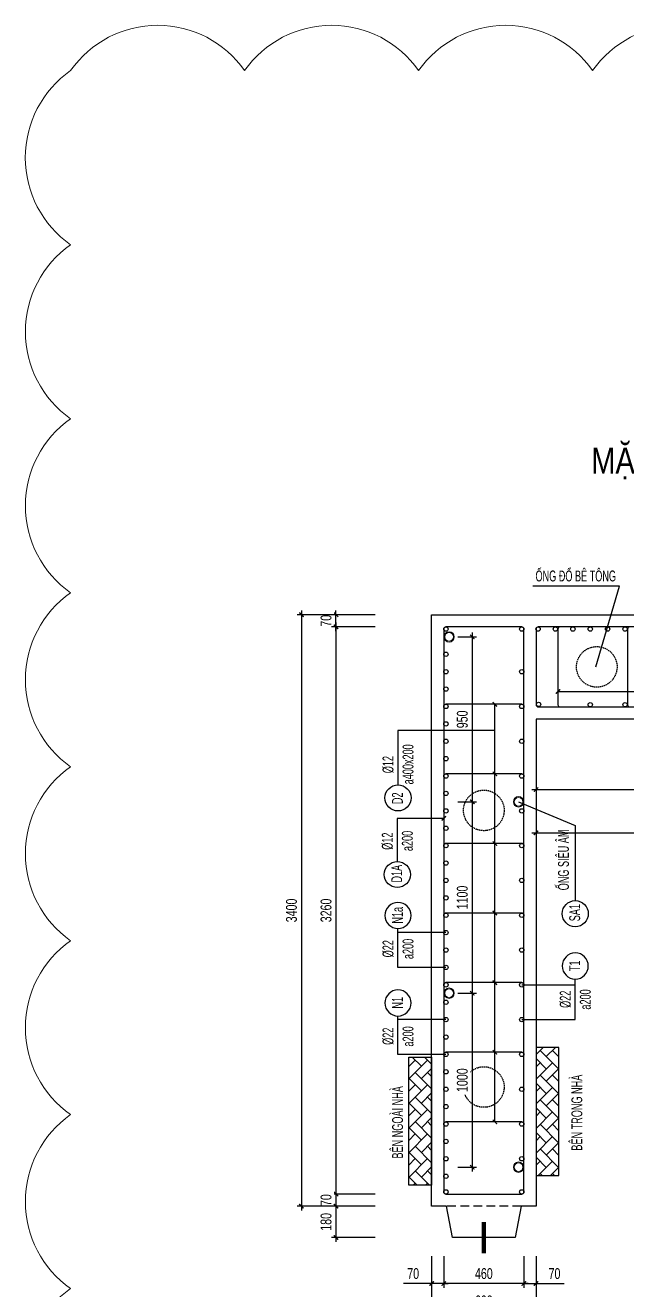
# Model space of a CAD drawing. Header units: millimetres. Extents: x -147841 to 368790, y -162721 to 84261.
# Drawn here: x 318106 to 321568, y -99861 to -92588 of the extents above; entities that cross this region are included whole.
import ezdxf
from ezdxf.enums import TextEntityAlignment as Align

# ---------------------------------------------------------------- set-up
doc = ezdxf.new("R2010")
doc.units = ezdxf.units.MM
doc.header["$LTSCALE"] = 1000
doc.header["$MEASUREMENT"] = 0
doc.header["$PDMODE"] = 1
doc.header["$PDSIZE"] = -10
doc.linetypes.add('DASHED', pattern=[0.75, 0.5, -0.25])
doc.linetypes.add('HIDDEN', pattern=[0.375, 0.25, -0.125])
doc.layers.get('0').update_dxf_attribs({"linetype": 'CONTINUOUS', "lineweight": 18})
doc.layers.get('DEFPOINTS').update_dxf_attribs({"color": 5, "linetype": 'CONTINUOUS', "lineweight": 18})
for name, color, linetype, lineweight in [('0-THAY', 7, 'CONTINUOUS', 18), ('ccu11-Dim', 8, 'CONTINUOUS', 18), ('DIM', 8, 'CONTINUOUS', 18)]:
    doc.layers.add(name, color=color, linetype=linetype, lineweight=lineweight)
for name, color, linetype in [('ccu11-Hatch', 250, 'CONTINUOUS'), ('ccu11-Khuat', 9, 'DASHED'), ('ccu11-Manh', 8, 'CONTINUOUS'), ('ccu11-Thep', 4, 'CONTINUOUS'), ('ccu11-Thepdai', 6, 'CONTINUOUS'), ('KC-Cotthep', 8, 'CONTINUOUS'), ('KC-Dim', 8, 'CONTINUOUS'), ('KC-Text', 31, 'CONTINUOUS'), ('KC-Thay', 7, 'CONTINUOUS')]:
    doc.layers.add(name, color=color, linetype=linetype)
doc.styles.add('ARIAL', font='arial.ttf', dxfattribs={"width": 0.7})
doc.styles.add('ccu11-dim', font='vnsimli.shx', dxfattribs={"width": 0.65, "bigfont": 'bigfont.shx'})
doc.dimstyles.new('2.5-25', dxfattribs={"dimscale": 25, "dimtxt": 2.5, "dimasz": 1, "dimexe": 1, "dimexo": 2, "dimgap": 1, "dimtad": 1, "dimdec": 1, "dimrnd": 5, "dimdsep": 46, "dimtxsty": 'ARIAL', "dimblk": 'ARCHTICK', "dimcen": -1, "dimdle": 1, "dimclrd": 256, "dimclre": 256, "dimclrt": 3, "dimadec": 0, "dimazin": 2, "dimtfac": 0.1, "dimtdec": 1, "dimtmove": 0, "dimatfit": 1, "dimldrblk": 'ARCHTICK', "dimfxl": 1, "dimtvp": 0.833333, "dimtfill": 1, "dimtolj": 1, "dimtzin": 12, "dimarcsym": 0})
doc.dimstyles.new('ccu11-100x4', dxfattribs={"dimscale": 100, "dimtxt": 2.5, "dimasz": 1, "dimexe": 1, "dimexo": 2, "dimgap": 1, "dimtad": 1, "dimdec": 0, "dimlfac": 0.25, "dimdsep": 46, "dimtxsty": 'ccu11-dim', "dimblk": 'ARCHTICK', "dimcen": -1, "dimdle": 1, "dimclrd": 256, "dimclre": 256, "dimclrt": 31, "dimadec": 0, "dimazin": 2, "dimtfac": 0.1, "dimtdec": 0, "dimtmove": 0, "dimatfit": 1, "dimldrblk": 'ARCHTICK', "dimfxl": 1, "dimtvp": 0.833333, "dimtolj": 1, "dimtzin": 12, "dimarcsym": 0})

# ---------------------------------------------------------------- blocks, each defined once
blk = doc.blocks.new('_ARCHTICK')
at = {"color": 0, "linetype": 'ByBlock', "const_width": 0.3}
blk.add_lwpolyline([(-0.5, -0.5), (0.5, 0.5)], dxfattribs=at)
blk = doc.blocks.new('*D647')
at = {"layer": 'DEFPOINTS', "color": 0, "linetype": 'ByBlock', "ltscale": 30, "transparency": 16777216}
for p in [(320167.3, -95975.7), (320167.3, -96045.7)]:
    blk.add_point(p, dxfattribs=at)
at = {"layer": 'KC-Dim', "linetype": 'ByBlock', "lineweight": -2, "ltscale": 30, "transparency": 16777216}
for p, q in [((320117.3, -95975.7), (319866.6, -95975.7)), ((319891.6, -96070.7), (319891.6, -95950.7)), ((320117.3, -96045.7), (319866.6, -96045.7))]:
    blk.add_line(p, q, dxfattribs=at)
at = {"layer": 'KC-Dim', "linetype": 'ByBlock', "lineweight": -2, "ltscale": 30, "transparency": 16777216, "xscale": 25, "yscale": 25, "zscale": 25}
for p, rotation in [((319891.6, -95975.7), 90), ((319891.6, -96045.7), 270)]:
    blk.add_blockref('_ARCHTICK', p, dxfattribs=dict(at, rotation=rotation))
at = {"layer": 'KC-Dim', "color": 3, "linetype": 'ByBlock', "ltscale": 30, "transparency": 16777216, "insert": (319834.7, -96010.7), "char_height": 62.5, "attachment_point": 5, "rotation": 90, "style": 'ARIAL', "bg_fill": 3, "box_fill_scale": 1.25, "bg_fill_color": 256, "bg_fill_true_color": 13158600, "bg_fill_transparency": 0}
blk.add_mtext('\\A1;70', dxfattribs=at)
at = {"layer": 'DEFPOINTS', "color": 0, "linetype": 'ByBlock', "ltscale": 30, "transparency": 16777216}
blk.add_point((319891.6, -95975.7), dxfattribs=at)
blk = doc.blocks.new('*D648')
at = {"layer": 'DEFPOINTS', "color": 0, "linetype": 'ByBlock', "ltscale": 30, "transparency": 16777216}
for p in [(320167.3, -96045.7), (319891.6, -99305.7), (320167.3, -99305.7)]:
    blk.add_point(p, dxfattribs=at)
at = {"layer": 'KC-Dim', "linetype": 'ByBlock', "lineweight": -2, "ltscale": 30, "transparency": 16777216}
for p, q in [((320117.3, -96045.7), (319866.6, -96045.7)), ((319891.6, -96020.7), (319891.6, -99330.7)), ((320117.3, -99305.7), (319866.6, -99305.7))]:
    blk.add_line(p, q, dxfattribs=at)
at = {"layer": 'KC-Dim', "linetype": 'ByBlock', "lineweight": -2, "ltscale": 30, "transparency": 16777216, "xscale": 25, "yscale": 25, "zscale": 25}
for p, rotation in [((319891.6, -96045.7), 90), ((319891.6, -99305.7), 270)]:
    blk.add_blockref('_ARCHTICK', p, dxfattribs=dict(at, rotation=rotation))
at = {"layer": 'KC-Dim', "color": 3, "linetype": 'ByBlock', "ltscale": 30, "transparency": 16777216, "insert": (319834.7, -97675.7), "char_height": 62.5, "attachment_point": 5, "rotation": 90, "style": 'ARIAL', "bg_fill": 3, "box_fill_scale": 1.25, "bg_fill_color": 256, "bg_fill_true_color": 13158600, "bg_fill_transparency": 0}
blk.add_mtext('\\A1;3260', dxfattribs=at)
blk = doc.blocks.new('*D649')
at = {"layer": 'DEFPOINTS', "color": 0, "linetype": 'ByBlock', "ltscale": 30, "transparency": 16777216}
for p in [(320441.4, -99612.2), (321041.4, -99612.2), (321041.4, -99977.2)]:
    blk.add_point(p, dxfattribs=at)
at = {"layer": 'KC-Dim', "linetype": 'ByBlock', "lineweight": -2, "ltscale": 30, "transparency": 16777216}
for p, q in [((320441.4, -99662.2), (320441.4, -100002.2)), ((321041.4, -99662.2), (321041.4, -100002.2)), ((320416.4, -99977.2), (321066.4, -99977.2))]:
    blk.add_line(p, q, dxfattribs=at)
at = {"layer": 'KC-Dim', "linetype": 'ByBlock', "lineweight": -2, "ltscale": 30, "transparency": 16777216, "xscale": 25, "yscale": 25, "zscale": 25, "rotation": 180}
blk.add_blockref('_ARCHTICK', (320441.4, -99977.2), dxfattribs=at)
at = {"layer": 'KC-Dim', "linetype": 'ByBlock', "lineweight": -2, "ltscale": 30, "transparency": 16777216, "xscale": 25, "yscale": 25, "zscale": 25}
blk.add_blockref('_ARCHTICK', (321041.4, -99977.2), dxfattribs=at)
at = {"layer": 'KC-Dim', "color": 3, "linetype": 'ByBlock', "ltscale": 30, "transparency": 16777216, "insert": (320741.4, -99920.3), "char_height": 62.5, "attachment_point": 5, "style": 'ARIAL', "bg_fill": 3, "box_fill_scale": 1.25, "bg_fill_color": 256, "bg_fill_true_color": 13158600, "bg_fill_transparency": 0}
blk.add_mtext('\\A1;600', dxfattribs=at)
blk = doc.blocks.new('*D650')
at = {"layer": 'DEFPOINTS', "color": 0, "linetype": 'ByBlock', "ltscale": 30, "transparency": 16777216}
for p in [(320511.4, -99612.2), (320971.4, -99612.2), (320511.4, -99820.1)]:
    blk.add_point(p, dxfattribs=at)
at = {"layer": 'KC-Dim', "linetype": 'ByBlock', "lineweight": -2, "ltscale": 30, "transparency": 16777216}
for p, q in [((320511.4, -99662.2), (320511.4, -99845.1)), ((320971.4, -99662.2), (320971.4, -99845.1)), ((320996.4, -99820.1), (320486.4, -99820.1))]:
    blk.add_line(p, q, dxfattribs=at)
at = {"layer": 'KC-Dim', "linetype": 'ByBlock', "lineweight": -2, "ltscale": 30, "transparency": 16777216, "xscale": 25, "yscale": 25, "zscale": 25, "rotation": 180}
blk.add_blockref('_ARCHTICK', (320511.4, -99820.1), dxfattribs=at)
at = {"layer": 'KC-Dim', "linetype": 'ByBlock', "lineweight": -2, "ltscale": 30, "transparency": 16777216, "xscale": 25, "yscale": 25, "zscale": 25}
blk.add_blockref('_ARCHTICK', (320971.4, -99820.1), dxfattribs=at)
at = {"layer": 'KC-Dim', "color": 3, "linetype": 'ByBlock', "ltscale": 30, "transparency": 16777216, "insert": (320741.4, -99763.2), "char_height": 62.5, "attachment_point": 5, "style": 'ARIAL', "bg_fill": 3, "box_fill_scale": 1.25, "bg_fill_color": 256, "bg_fill_true_color": 13158600, "bg_fill_transparency": 0}
blk.add_mtext('\\A1;460', dxfattribs=at)
blk = doc.blocks.new('*D651')
at = {"layer": 'DEFPOINTS', "color": 0, "linetype": 'ByBlock', "ltscale": 30, "transparency": 16777216}
for p in [(320971.4, -99612.2), (321041.4, -99612.2), (321041.4, -99820.1)]:
    blk.add_point(p, dxfattribs=at)
at = {"layer": 'KC-Dim', "linetype": 'ByBlock', "lineweight": -2, "ltscale": 30, "transparency": 16777216}
for p, q in [((320971.4, -99662.2), (320971.4, -99845.1)), ((321041.4, -99662.2), (321041.4, -99845.1)), ((320971.4, -99820.1), (320946.4, -99820.1)), ((320971.4, -99820.1), (321041.4, -99820.1)), ((321041.4, -99820.1), (321203.6, -99820.1))]:
    blk.add_line(p, q, dxfattribs=at)
at = {"layer": 'KC-Dim', "linetype": 'ByBlock', "lineweight": -2, "ltscale": 30, "transparency": 16777216, "xscale": 25, "yscale": 25, "zscale": 25}
blk.add_blockref('_ARCHTICK', (320971.4, -99820.1), dxfattribs=at)
at = {"layer": 'KC-Dim', "linetype": 'ByBlock', "lineweight": -2, "ltscale": 30, "transparency": 16777216, "xscale": 25, "yscale": 25, "zscale": 25, "rotation": 180}
blk.add_blockref('_ARCHTICK', (321041.4, -99820.1), dxfattribs=at)
at = {"layer": 'KC-Dim', "color": 3, "linetype": 'ByBlock', "ltscale": 30, "transparency": 16777216, "insert": (321147.5, -99763.2), "char_height": 62.5, "attachment_point": 5, "style": 'ARIAL', "bg_fill": 3, "box_fill_scale": 1.25, "bg_fill_color": 256, "bg_fill_true_color": 13158600, "bg_fill_transparency": 0}
blk.add_mtext('\\A1;70', dxfattribs=at)
blk = doc.blocks.new('*D652')
at = {"layer": 'DEFPOINTS', "color": 0, "linetype": 'ByBlock', "ltscale": 30, "transparency": 16777216}
for p in [(320441.4, -99612.2), (320511.4, -99612.2), (320441.4, -99820.1)]:
    blk.add_point(p, dxfattribs=at)
at = {"layer": 'KC-Dim', "linetype": 'ByBlock', "lineweight": -2, "ltscale": 30, "transparency": 16777216}
for p, q in [((320441.4, -99662.2), (320441.4, -99845.1)), ((320511.4, -99662.2), (320511.4, -99845.1)), ((320441.4, -99820.1), (320279.3, -99820.1)), ((320511.4, -99820.1), (320441.4, -99820.1)), ((320511.4, -99820.1), (320536.4, -99820.1))]:
    blk.add_line(p, q, dxfattribs=at)
at = {"layer": 'KC-Dim', "linetype": 'ByBlock', "lineweight": -2, "ltscale": 30, "transparency": 16777216, "xscale": 25, "yscale": 25, "zscale": 25}
blk.add_blockref('_ARCHTICK', (320441.4, -99820.1), dxfattribs=at)
at = {"layer": 'KC-Dim', "linetype": 'ByBlock', "lineweight": -2, "ltscale": 30, "transparency": 16777216, "xscale": 25, "yscale": 25, "zscale": 25, "rotation": 180}
blk.add_blockref('_ARCHTICK', (320511.4, -99820.1), dxfattribs=at)
at = {"layer": 'KC-Dim', "color": 3, "linetype": 'ByBlock', "ltscale": 30, "transparency": 16777216, "insert": (320335.3, -99763.2), "char_height": 62.5, "attachment_point": 5, "style": 'ARIAL', "bg_fill": 3, "box_fill_scale": 1.25, "bg_fill_color": 256, "bg_fill_true_color": 13158600, "bg_fill_transparency": 0}
blk.add_mtext('\\A1;70', dxfattribs=at)
blk = doc.blocks.new('*D653')
at = {"layer": 'DEFPOINTS', "color": 0, "ltscale": 3000, "transparency": 16777216}
for p in [(320167.3, -99305.7), (320167.3, -99375.7)]:
    blk.add_point(p, dxfattribs=at)
at = {"layer": 'KC-Dim', "lineweight": -2, "ltscale": 3000, "transparency": 16777216}
for p, q in [((319891.6, -99280.7), (319891.6, -99400.7)), ((320117.3, -99305.7), (319866.6, -99305.7)), ((320117.3, -99375.7), (319866.6, -99375.7))]:
    blk.add_line(p, q, dxfattribs=at)
at = {"layer": 'KC-Dim', "lineweight": -2, "ltscale": 3000, "transparency": 16777216, "xscale": 25, "yscale": 25, "zscale": 25}
for p, rotation in [((319891.6, -99305.7), 90), ((319891.6, -99375.7), 270)]:
    blk.add_blockref('_ARCHTICK', p, dxfattribs=dict(at, rotation=rotation))
at = {"layer": 'KC-Dim', "color": 3, "ltscale": 3000, "transparency": 16777216, "insert": (319834.7, -99340.7), "char_height": 62.5, "attachment_point": 5, "rotation": 90, "style": 'ARIAL', "bg_fill": 3, "box_fill_scale": 1.25, "bg_fill_color": 256, "bg_fill_true_color": 13158600, "bg_fill_transparency": 0}
blk.add_mtext('\\A1;70', dxfattribs=at)
at = {"layer": 'DEFPOINTS', "color": 0, "ltscale": 3000, "transparency": 16777216}
blk.add_point((319891.6, -99375.7), dxfattribs=at)
blk = doc.blocks.new('*D654')
at = {"layer": 'DEFPOINTS', "color": 0, "ltscale": 3000, "transparency": 16777216}
for p in [(320167.3, -99375.7), (320167.3, -99555.7)]:
    blk.add_point(p, dxfattribs=at)
at = {"layer": 'KC-Dim', "lineweight": -2, "ltscale": 3000, "transparency": 16777216}
for p, q in [((319891.6, -99350.7), (319891.6, -99580.7)), ((320117.3, -99375.7), (319866.6, -99375.7)), ((320117.3, -99555.7), (319866.6, -99555.7))]:
    blk.add_line(p, q, dxfattribs=at)
at = {"layer": 'KC-Dim', "color": 3, "ltscale": 3000, "transparency": 16777216, "insert": (319834.7, -99465.7), "char_height": 62.5, "attachment_point": 5, "rotation": 90, "style": 'ARIAL', "bg_fill": 3, "box_fill_scale": 1.25, "bg_fill_color": 256, "bg_fill_true_color": 13158600, "bg_fill_transparency": 0}
blk.add_mtext('\\A1;180', dxfattribs=at)
at = {"layer": 'DEFPOINTS', "color": 0, "ltscale": 3000, "transparency": 16777216}
blk.add_point((319891.6, -99555.7), dxfattribs=at)
at = {"layer": 'KC-Dim', "lineweight": -2, "ltscale": 3000, "transparency": 16777216, "xscale": 25, "yscale": 25, "zscale": 25}
for p, rotation in [((319891.6, -99375.7), 90), ((319891.6, -99555.7), 270)]:
    blk.add_blockref('_ARCHTICK', p, dxfattribs=dict(at, rotation=rotation))
blk = doc.blocks.new('*D655')
at = {"layer": 'DEFPOINTS', "color": 0, "ltscale": 3000, "transparency": 16777216}
for p in [(320167.3, -95975.7), (319693.1, -99375.7), (320167.3, -99375.7)]:
    blk.add_point(p, dxfattribs=at)
at = {"layer": 'DIM', "lineweight": -2, "ltscale": 3000, "transparency": 16777216}
for p, q in [((320117.3, -95975.7), (319668.1, -95975.7)), ((319693.1, -95950.7), (319693.1, -99400.7)), ((320117.3, -99375.7), (319668.1, -99375.7))]:
    blk.add_line(p, q, dxfattribs=at)
at = {"layer": 'DIM', "lineweight": -2, "ltscale": 3000, "transparency": 16777216, "xscale": 25, "yscale": 25, "zscale": 25}
for p, rotation in [((319693.1, -95975.7), 90), ((319693.1, -99375.7), 270)]:
    blk.add_blockref('_ARCHTICK', p, dxfattribs=dict(at, rotation=rotation))
at = {"layer": 'DIM', "color": 3, "ltscale": 3000, "transparency": 16777216, "insert": (319636.1, -97675.7), "char_height": 62.5, "attachment_point": 5, "rotation": 90, "style": 'ARIAL', "bg_fill": 3, "box_fill_scale": 1.25, "bg_fill_color": 256, "bg_fill_true_color": 13158600, "bg_fill_transparency": 0}
blk.add_mtext('\\A1;3400', dxfattribs=at)
blk = doc.blocks.new('A$C260038B3')
at = {"layer": '0-THAY', "linetype": 'Continuous'}
for radius in [120, 100]:
    blk.add_circle((0, 0), radius, dxfattribs=at)
blk = doc.blocks.new('*D656')
at = {"layer": 'DEFPOINTS', "color": 0, "linetype": 'ByBlock', "ltscale": 30, "transparency": 16777216}
for p in [(320541.4, -96103.4), (320541.4, -97051.2), (320674.7, -97051.2)]:
    blk.add_point(p, dxfattribs=at)
at = {"layer": 'KC-Dim', "linetype": 'ByBlock', "lineweight": -2, "ltscale": 30, "transparency": 16777216}
for p, q in [((320674.7, -96078.4), (320674.7, -97076.2)), ((320591.4, -96103.4), (320699.7, -96103.4)), ((320591.4, -97051.2), (320699.7, -97051.2))]:
    blk.add_line(p, q, dxfattribs=at)
at = {"layer": 'KC-Dim', "linetype": 'ByBlock', "lineweight": -2, "ltscale": 30, "transparency": 16777216, "xscale": 25, "yscale": 25, "zscale": 25}
for p, rotation in [((320674.7, -96103.4), 90), ((320674.7, -97051.2), 270)]:
    blk.add_blockref('_ARCHTICK', p, dxfattribs=dict(at, rotation=rotation))
at = {"layer": 'KC-Dim', "color": 3, "linetype": 'ByBlock', "ltscale": 30, "transparency": 16777216, "insert": (320617.8, -96577.3), "char_height": 62.5, "attachment_point": 5, "rotation": 90, "style": 'ARIAL', "bg_fill": 3, "box_fill_scale": 1.25, "bg_fill_color": 256, "bg_fill_true_color": 13158600, "bg_fill_transparency": 0}
blk.add_mtext('\\A1;950', dxfattribs=at)
blk = doc.blocks.new('*D657')
at = {"layer": 'DEFPOINTS', "color": 0, "linetype": 'ByBlock', "ltscale": 30, "transparency": 16777216}
for p in [(320541.4, -97051.2), (320541.4, -98151.2), (320674.7, -98151.2)]:
    blk.add_point(p, dxfattribs=at)
at = {"layer": 'KC-Dim', "linetype": 'ByBlock', "lineweight": -2, "ltscale": 30, "transparency": 16777216}
for p, q in [((320674.7, -97026.2), (320674.7, -98176.2)), ((320591.4, -97051.2), (320699.7, -97051.2)), ((320591.4, -98151.2), (320699.7, -98151.2))]:
    blk.add_line(p, q, dxfattribs=at)
at = {"layer": 'KC-Dim', "linetype": 'ByBlock', "lineweight": -2, "ltscale": 30, "transparency": 16777216, "xscale": 25, "yscale": 25, "zscale": 25}
for p, rotation in [((320674.7, -97051.2), 90), ((320674.7, -98151.2), 270)]:
    blk.add_blockref('_ARCHTICK', p, dxfattribs=dict(at, rotation=rotation))
at = {"layer": 'KC-Dim', "color": 3, "linetype": 'ByBlock', "ltscale": 30, "transparency": 16777216, "insert": (320617.8, -97601.2), "char_height": 62.5, "attachment_point": 5, "rotation": 90, "style": 'ARIAL', "bg_fill": 3, "box_fill_scale": 1.25, "bg_fill_color": 256, "bg_fill_true_color": 13158600, "bg_fill_transparency": 0}
blk.add_mtext('\\A1;1100', dxfattribs=at)
blk = doc.blocks.new('*D658')
at = {"layer": 'DEFPOINTS', "color": 0, "linetype": 'ByBlock', "ltscale": 30, "transparency": 16777216}
for p in [(320541.4, -98151.2), (320541.4, -99151.2), (320674.7, -99151.2)]:
    blk.add_point(p, dxfattribs=at)
at = {"layer": 'KC-Dim', "linetype": 'ByBlock', "lineweight": -2, "ltscale": 30, "transparency": 16777216}
for p, q in [((320591.4, -98151.2), (320699.7, -98151.2)), ((320674.7, -98126.2), (320674.7, -99176.2)), ((320591.4, -99151.2), (320699.7, -99151.2))]:
    blk.add_line(p, q, dxfattribs=at)
at = {"layer": 'KC-Dim', "linetype": 'ByBlock', "lineweight": -2, "ltscale": 30, "transparency": 16777216, "xscale": 25, "yscale": 25, "zscale": 25}
for p, rotation in [((320674.7, -98151.2), 90), ((320674.7, -99151.2), 270)]:
    blk.add_blockref('_ARCHTICK', p, dxfattribs=dict(at, rotation=rotation))
at = {"layer": 'KC-Dim', "color": 3, "linetype": 'ByBlock', "ltscale": 30, "transparency": 16777216, "insert": (320617.8, -98651.2), "char_height": 62.5, "attachment_point": 5, "rotation": 90, "style": 'ARIAL', "bg_fill": 3, "box_fill_scale": 1.25, "bg_fill_color": 256, "bg_fill_true_color": 13158600, "bg_fill_transparency": 0}
blk.add_mtext('\\A1;1000', dxfattribs=at)
blk = doc.blocks.new('*D665')
at = {"layer": 'DEFPOINTS', "color": 0, "linetype": 'ByBlock', "ltscale": 30, "transparency": 16777216}
for p in [(321041.4, -96575.7), (325565.5, -96732.7), (325565.5, -96981.4)]:
    blk.add_point(p, dxfattribs=at)
at = {"layer": 'KC-Dim', "linetype": 'ByBlock', "lineweight": -2, "ltscale": 30, "transparency": 16777216}
for p, q in [((321041.4, -96625.7), (321041.4, -97006.4)), ((325565.5, -96782.7), (325565.5, -97006.4)), ((321016.4, -96981.4), (325590.5, -96981.4))]:
    blk.add_line(p, q, dxfattribs=at)
at = {"layer": 'KC-Dim', "linetype": 'ByBlock', "lineweight": -2, "ltscale": 30, "transparency": 16777216, "xscale": 25, "yscale": 25, "zscale": 25, "rotation": 180}
blk.add_blockref('_ARCHTICK', (321041.4, -96981.4), dxfattribs=at)
at = {"layer": 'KC-Dim', "linetype": 'ByBlock', "lineweight": -2, "ltscale": 30, "transparency": 16777216, "xscale": 25, "yscale": 25, "zscale": 25}
blk.add_blockref('_ARCHTICK', (325565.5, -96981.4), dxfattribs=at)
at = {"layer": 'KC-Dim', "color": 3, "linetype": 'ByBlock', "ltscale": 30, "transparency": 16777216, "insert": (323303.5, -96924.5), "char_height": 62.5, "attachment_point": 5, "style": 'ARIAL', "bg_fill": 3, "box_fill_scale": 1.25, "bg_fill_color": 256, "bg_fill_true_color": 13158600, "bg_fill_transparency": 0}
blk.add_mtext('\\A1;4525', dxfattribs=at)
blk = doc.blocks.new('*D666')
at = {"layer": 'DEFPOINTS', "color": 0, "linetype": 'ByBlock', "ltscale": 30, "transparency": 16777216}
for p in [(321041.4, -96732.7), (325635.5, -96732.7), (325635.5, -97229.9)]:
    blk.add_point(p, dxfattribs=at)
at = {"layer": 'KC-Dim', "linetype": 'ByBlock', "lineweight": -2, "ltscale": 30, "transparency": 16777216}
for p, q in [((321041.4, -96782.7), (321041.4, -97254.9)), ((325635.5, -96782.7), (325635.5, -97254.9)), ((321016.4, -97229.9), (325660.5, -97229.9))]:
    blk.add_line(p, q, dxfattribs=at)
at = {"layer": 'KC-Dim', "linetype": 'ByBlock', "lineweight": -2, "ltscale": 30, "transparency": 16777216, "xscale": 25, "yscale": 25, "zscale": 25, "rotation": 180}
blk.add_blockref('_ARCHTICK', (321041.4, -97229.9), dxfattribs=at)
at = {"layer": 'KC-Dim', "linetype": 'ByBlock', "lineweight": -2, "ltscale": 30, "transparency": 16777216, "xscale": 25, "yscale": 25, "zscale": 25}
blk.add_blockref('_ARCHTICK', (325635.5, -97229.9), dxfattribs=at)
at = {"layer": 'KC-Dim', "color": 3, "linetype": 'ByBlock', "ltscale": 30, "transparency": 16777216, "insert": (323338.5, -97173), "char_height": 62.5, "attachment_point": 5, "style": 'ARIAL', "bg_fill": 3, "box_fill_scale": 1.25, "bg_fill_color": 256, "bg_fill_true_color": 13158600, "bg_fill_transparency": 0}
blk.add_mtext('\\A1;4595', dxfattribs=at)
blk = doc.blocks.new('*U661')
at = {"layer": 'ccu11-Thepdai', "flags": 128}
blk.add_lwpolyline([(50, 230), (-37.5, 230, 0.414214), (-50, 217.5), (-50, -114.4), (-50, -217.5, 0.414214), (-37.5, -230), (50, -230)], format="xyb", dxfattribs=at)
blk = doc.blocks.new('*U662')
at = {"layer": 'DIM', "color": 0, "linetype": 'ByBlock', "lineweight": -2, "transparency": 16777216}
for p in [(0, 0), (400, 0), (800, 0), (1200, 0), (1600, 0), (2000, 0)]:
    blk.add_blockref('*U661', p, dxfattribs=at)
blk = doc.blocks.new('att_thep_2')
blk.add_circle((-300, 0), 300)
at = {"color": 3, "style": 'ARIAL', "width": 0.6}
blk.add_attdef('DK', text='', height=250, dxfattribs=at).set_placement((467, 105), align=Align.CENTER)
at = {"color": 31, "style": 'ARIAL', "width": 0.6}
blk.add_attdef('SH', text='', height=250, dxfattribs=at).set_placement((-281, -111), align=Align.CENTER)
at = {"color": 2, "style": 'ARIAL', "width": 0.6}
blk.add_attdef('KC', text='', height=250, dxfattribs=at).set_placement((472, -355), align=Align.CENTER)

msp = doc.modelspace()

# ---------------------------------------------------------------- hatches: boundary and pattern name
at = {"layer": 'ccu11-Hatch', "ltscale": 3000}
h = msp.add_hatch(dxfattribs=at)
h.set_pattern_fill('AR-HBONE', color=256, scale=12.5, angle=90, style=0)
h.set_pattern_definition([(45, (308938.27, -166256.796), (70.710678, 1e-15), [150, -50]), (315, (308973.627, -166221.44), (70.710678, 1e-15), [150, -50])])
h.paths.add_polyline_path([(321173.02, -98462.8), (321173.02, -99199.55), (321041.42, -99199.55), (321041.42, -98462.8)])
h = msp.add_hatch(dxfattribs=at)
h.set_pattern_fill('AR-HBONE', color=256, scale=12.5, angle=90, style=0)
h.set_pattern_definition([(135, (332544.576, -166312.426), (-70.710678, 1e-14), [150, -50]), (225, (332509.22, -166277.07), (-70.710678, 1e-14), [150, -50])])
h.paths.add_polyline_path([(320309.83, -98518.43), (320309.83, -99255.18), (320441.42, -99255.18), (320441.42, -98518.43)])

# ---------------------------------------------------------------- linework, layer by layer
for points in [[(321173.02, -99199.55), (321173.02, -98462.8), (321041.42, -98462.8), (321041.42, -99199.55)], [(320309.83, -99255.18), (320309.83, -98518.43), (320441.42, -98518.43), (320441.42, -99255.18)]]:
    msp.add_lwpolyline(points, close=True, dxfattribs=at)
at = {"layer": 'ccu11-Khuat', "ltscale": 0.1}
msp.add_line((320956.42, -99375.75), (320526.42, -99375.75), dxfattribs=at)
at = {"layer": 'ccu11-Manh', "ltscale": 10}
msp.add_line((321167.48, -96417.45), (325167.48, -96417.45), dxfattribs=at)
at = {"layer": 'ccu11-Manh'}
msp.add_lwpolyline([(321384.95, -96275.75), (321520.42, -95811.41), (321023.88, -95811.41)], dxfattribs=at)
at = {"layer": 'ccu11-Thep', "const_width": 25}
msp.add_lwpolyline([(320741.42, -99465.75), (320741.42, -99645.75)], dxfattribs=at)
at = {"layer": 'ccu11-Thep'}
for centre in [(320523.92, -96058.25), (320958.92, -96058.25), (321052.98, -96058.25), (321152.98, -96058.25), (321252.98, -96058.25), (321352.98, -96058.25), (321452.98, -96058.25), (321552.98, -96058.25), (320523.92, -96203.25), (320523.92, -96303.25), (320958.92, -96303.25), (320523.92, -96403.25), (320523.92, -96503.25), (320958.92, -96503.25), (321056.11, -96490.98), (321352.98, -96493.25), (321552.98, -96493.25), (320523.92, -96603.25), (320523.92, -96703.25), (320958.92, -96703.25), (320523.92, -96803.25), (320523.92, -96903.25), (320958.92, -96903.25), (320523.92, -97003.25), (320523.92, -97103.25), (320958.92, -97103.25), (320523.92, -97203.25), (320523.92, -97303.25), (320958.92, -97303.25), (320523.92, -97403.25), (320523.92, -97503.25), (320958.92, -97503.25), (320523.92, -97603.25), (320523.92, -97703.25), (320958.92, -97703.25), (320523.92, -97803.25), (320523.92, -97903.25), (320958.92, -97903.25), (320523.92, -98003.25), (320523.92, -98103.25), (320958.92, -98103.25), (320523.92, -98203.25), (320523.92, -98303.25), (320958.92, -98303.25), (320523.92, -98403.25), (320523.92, -98503.25), (320958.92, -98503.25), (320523.92, -98603.25), (320523.92, -98703.25), (320958.92, -98703.25), (320523.92, -98803.25), (320523.92, -98903.25), (320958.92, -98903.25), (320523.92, -99003.25), (320523.92, -99103.25), (320958.92, -99103.25), (320523.92, -99203.25), (320523.92, -99293.25), (320958.92, -99293.25)]:
    msp.add_circle(centre, 12.5, dxfattribs=at)
at = {"layer": 'ccu11-Thep', "linetype": 'HIDDEN', "ltscale": 0.03}
for centre in [(321390.53, -96275.75, 242.3), (320741.42, -97100.79, 242.3), (320741.42, -98690.75)]:
    msp.add_circle(centre, 116.6, dxfattribs=at)
at = {"layer": 'ccu11-Thepdai'}
for points in [[(320511.42, -96058.25), (320511.42, -99293.25, 0.4142136), (320523.92, -99305.75), (320958.92, -99305.75, 0.4142136), (320971.42, -99293.25), (320971.42, -96058.25, 0.4142136), (320958.92, -96045.75), (320523.92, -96045.75, 0.4142136)], [(321053.92, -96505.75), (323554.98, -96505.75, 0.4142136), (323567.48, -96493.25), (323567.48, -96058.25, 0.4142136), (323554.98, -96045.75), (321053.92, -96045.75, 0.4142136), (321041.42, -96058.25), (321041.42, -96493.25, 0.4142136)]]:
    msp.add_lwpolyline(points, format="xyb", close=True, dxfattribs=at)
at = {"layer": 'ccu11-Thepdai', "flags": 128}
for points in [[(320971.42, -96590.75), (320971.42, -96503.25, 0.4142136), (320958.92, -96490.75), (320627, -96490.75), (320523.92, -96490.75, 0.4142136), (320511.42, -96503.25), (320511.42, -96590.75)], [(320971.42, -96990.75), (320971.42, -96903.25, 0.4142136), (320958.92, -96890.75), (320627, -96890.75), (320523.92, -96890.75, 0.4142136), (320511.42, -96903.25), (320511.42, -96990.75)], [(320971.42, -97390.75), (320971.42, -97303.25, 0.4142136), (320958.92, -97290.75), (320627, -97290.75), (320523.92, -97290.75, 0.4142136), (320511.42, -97303.25), (320511.42, -97390.75)], [(320971.42, -97790.75), (320971.42, -97703.25, 0.4142136), (320958.92, -97690.75), (320627, -97690.75), (320523.92, -97690.75, 0.4142136), (320511.42, -97703.25), (320511.42, -97790.75)], [(320971.42, -98190.75), (320971.42, -98103.25, 0.4142136), (320958.92, -98090.75), (320627, -98090.75), (320523.92, -98090.75, 0.4142136), (320511.42, -98103.25), (320511.42, -98190.75)], [(320971.42, -98590.75), (320971.42, -98503.25, 0.4142136), (320958.92, -98490.75), (320627, -98490.75), (320523.92, -98490.75, 0.4142136), (320511.42, -98503.25), (320511.42, -98590.75)], [(320971.42, -98990.75), (320971.42, -98903.25, 0.4142136), (320958.92, -98890.75), (320627, -98890.75), (320523.92, -98890.75, 0.4142136), (320511.42, -98903.25), (320511.42, -98990.75)]]:
    msp.add_lwpolyline(points, format="xyb", dxfattribs=at)
at = {"layer": 'KC-Dim', "linetype": 'ByBlock', "ltscale": 30}
msp.add_lwpolyline([(320804.85, -98890.75), (320804.85, -96490.75)], dxfattribs=at)
at = {"layer": 'KC-Thay', "flags": 128}
msp.add_lwpolyline([(320441.42, -99375.75), (320441.42, -95975.75), (325635.48, -95975.75), (325635.48, -96060.75), (325815.48, -96095.75), (325815.48, -96455.75), (325635.48, -96490.75), (325635.48, -96575.75), (321041.42, -96575.75), (321041.42, -99375.75), (320956.42, -99375.75), (320921.42, -99555.75), (320561.42, -99555.75), (320526.42, -99375.75), (320441.42, -99375.75)], dxfattribs=at)

# ---------------------------------------------------------------- block references
at = {"layer": 'ccu11-Dim', "ltscale": 3000, "xscale": 0.25, "yscale": 0.25, "zscale": 0.25, "rotation": 270}
for p in [(320541.42, -96103.4), (320941.42, -97051.22), (320541.42, -98151.22), (320941.42, -99151.22)]:
    msp.add_blockref('A$C260038B3', p, dxfattribs=at)
at = {"layer": 'ccu11-Manh', "ltscale": 3000, "xscale": 25, "yscale": 25, "zscale": 25}
msp.add_blockref('_ARCHTICK', (321167.48, -96417.45), dxfattribs=at)
at = {"layer": 'DIM'}
msp.add_blockref('*U662', (321217.48, -96275.75), dxfattribs=at)
at = {"layer": 'KC-Cotthep'}
ref = msp.add_blockref('att_thep_2', (321267.01, -97619.36), dxfattribs=dict(at, xscale=0.25, yscale=0.25, zscale=0.25, rotation=90))
ref.add_attrib('SH', 'SA1', dxfattribs={"layer": '0', "color": 31, "height": 62.5, "rotation": 90, "style": 'ARIAL', "width": 0.6}).set_placement((321294.87, -97688.38), align=Align.CENTER)
ref = msp.add_blockref('att_thep_2', (321267.01, -98069.98), dxfattribs=dict(at, xscale=-0.25, yscale=0.25, zscale=0.25, rotation=90))
ref.add_attrib('KC', 'a200', dxfattribs={"layer": '0', "color": 2, "height": 62.5, "rotation": 90, "style": 'ARIAL', "width": 0.6}).set_placement((321355.83, -98187.33), align=Align.CENTER)
ref.add_attrib('DK', '%%C22', dxfattribs={"layer": '0', "color": 2, "height": 62.5, "rotation": 90, "style": 'ARIAL', "width": 0.6}).set_placement((321240.65, -98186.24), align=Align.CENTER)
ref.add_attrib('SH', 'T1', dxfattribs={"layer": '0', "color": 31, "height": 62.5, "rotation": 90, "style": 'ARIAL', "width": 0.6}).set_placement((321294.87, -97993.95), align=Align.CENTER)
at = {"layer": 'KC-Dim', "linetype": 'ByBlock', "ltscale": 30, "xscale": 25, "yscale": 25, "zscale": 25, "rotation": 270}
for p in [(320804.85, -96490.75), (320804.85, -96890.75), (320804.85, -97290.75), (320804.85, -97690.75), (320804.85, -98090.75), (320804.85, -98490.75), (320804.85, -98890.75)]:
    msp.add_blockref('_ARCHTICK', p, dxfattribs=at)

# ---------------------------------------------------------------- texts
at = {"layer": 'KC-Text', "color": 2, "style": 'ARIAL', "width": 0.8}
msp.add_text('MẶT CẮT NGANG TẤM WA-2 (SL:01)', height=150, dxfattribs=at).set_placement((322787.57, -95164.98), align=Align.CENTER)
at = {"layer": 'KC-Text', "color": 1, "style": 'ARIAL', "width": 0.6}
msp.add_text('ỐNG ĐỔ BÊ TÔNG', height=62.5, dxfattribs=at).set_placement((321038.33, -95784.39))
msp.add_text('BÊN TRONG NHÀ', height=62.5, rotation=90, dxfattribs=at).set_placement((321307.17, -98838.03), align=Align.CENTER)

# ---------------------------------------------------------------- dimensions: what is measured, and where the dimension line sits
at = {"layer": 'KC-Dim', "linetype": 'ByBlock', "ltscale": 30}
dim = msp.add_linear_dim(base=(319891.63, -95975.75), p1=(320167.26, -96045.75), p2=(320167.26, -95975.75), angle=90, dimstyle='2.5-25', dxfattribs=at)
dim.commit()
dim.dimension.update_dxf_attribs({"geometry": '*D647', "text_midpoint": (319891.63, -96010.75), "dimtype": 160})

# ---------------------------------------------------------------- leaders
at = {"layer": 'ccu11-Manh', "ltscale": 10}
for points in [[(320958.92, -98103.25), (321267.01, -98103.25), (321267.01, -98069.98)], [(320958.92, -98303.25), (321267.01, -98303.25), (321267.01, -98070.01)]]:
    msp.add_leader(points, dimstyle='ccu11-100x4', override={"dimgap": 1, "dimtad": 0, "dimldrblk": 'None'}, dxfattribs=at)

# ---------------------------------------------------------------- next in the draw order: dimensions: what is measured, and where the dimension line sits
at = {"layer": 'KC-Dim', "linetype": 'ByBlock', "ltscale": 30}
for base, p1, p2, angle, picture, middle in [((319891.63, -99305.75), (320167.26, -96045.75), (320167.26, -99305.75), 270, '*D648', (319834.69, -97675.75)), ((320674.66, -97051.22), (320541.42, -96103.4), (320541.42, -97051.22), 90, '*D656', (320617.75, -96577.31))]:
    dim = msp.add_linear_dim(base=base, p1=p1, p2=p2, angle=angle, dimstyle='2.5-25', dxfattribs=at)
    dim.commit()
    dim.dimension.update_dxf_attribs({"geometry": picture, "text_midpoint": middle})
for base, p1, p2, picture, middle in [((325565.48, -96981.37), (321041.42, -96575.75), (325565.48, -96732.65), '*D665', (323303.45, -96924.46)), ((321041.42, -99977.24), (320441.42, -99612.24), (321041.42, -99612.24), '*D649', (320741.42, -99920.33))]:
    dim = msp.add_linear_dim(base=base, p1=p1, p2=p2, dimstyle='2.5-25', dxfattribs=at)
    dim.commit()
    dim.dimension.update_dxf_attribs({"geometry": picture, "text_midpoint": middle})

# ---------------------------------------------------------------- next in the draw order: dimensions: what is measured, and where the dimension line sits
for base, p1, p2, picture, middle in [((325635.48, -97229.92), (321041.42, -96732.65), (325635.48, -96732.65), '*D666', (323338.45, -97173.01)), ((320511.42, -99820.09), (320971.42, -99612.24), (320511.42, -99612.24), '*D650', (320741.42, -99763.18))]:
    dim = msp.add_linear_dim(base=base, p1=p1, p2=p2, dimstyle='2.5-25', dxfattribs=at)
    dim.commit()
    dim.dimension.update_dxf_attribs({"geometry": picture, "text_midpoint": middle})
dim = msp.add_linear_dim(base=(320674.66, -98151.22), p1=(320541.42, -97051.22), p2=(320541.42, -98151.22), angle=90, dimstyle='2.5-25', dxfattribs=at)
dim.commit()
dim.dimension.update_dxf_attribs({"geometry": '*D657', "text_midpoint": (320617.75, -97601.22)})
at = {"layer": 'KC-Dim', "ltscale": 3000}
dim = msp.add_linear_dim(base=(319891.63, -99375.75), p1=(320167.26, -99305.75), p2=(320167.26, -99375.75), angle=270, dimstyle='2.5-25', dxfattribs=at)
dim.commit()
dim.dimension.update_dxf_attribs({"geometry": '*D653', "text_midpoint": (319891.63, -99340.75), "dimtype": 160})

# ---------------------------------------------------------------- next in the draw order: leaders
at = {"layer": 'ccu11-Manh', "ltscale": 10}
msp.add_leader([(320804.85, -96642.18), (320248.05, -96642.18), (320248.05, -96953.84)], dimstyle='ccu11-100x4', override={"dimgap": 1, "dimtad": 0, "dimldrblk": 'None'}, dxfattribs=at)

# ---------------------------------------------------------------- next in the draw order: linework, layer by layer
at = {"layer": 'ccu11-Manh', "ltscale": 10, "flags": 128}
msp.add_lwpolyline([(320941.42, -97051.22), (321267.01, -97187.52), (321267.01, -97619.36)], dxfattribs=at)

# ---------------------------------------------------------------- next in the draw order: texts
at = {"layer": 'KC-Cotthep', "style": 'ARIAL', "width": 0.6}
msp.add_text('ỐNG SIÊU ÂM', height=62.5, rotation=90, dxfattribs=at).set_placement((321230.36, -97385.4), align=Align.CENTER)

# ---------------------------------------------------------------- next in the draw order: dimensions: what is measured, and where the dimension line sits
at = {"layer": 'KC-Dim', "linetype": 'ByBlock', "ltscale": 30}
dim = msp.add_linear_dim(base=(320674.66, -99151.22), p1=(320541.42, -98151.22), p2=(320541.42, -99151.22), angle=90, dimstyle='2.5-25', dxfattribs=at)
dim.commit()
dim.dimension.update_dxf_attribs({"geometry": '*D658', "text_midpoint": (320617.75, -98651.22)})
at = {"layer": 'KC-Dim', "ltscale": 3000}
dim = msp.add_linear_dim(base=(319891.63, -99555.75), p1=(320167.26, -99375.75), p2=(320167.26, -99555.75), angle=270, dimstyle='2.5-25', override={"dimtmove": 1}, dxfattribs=at)
dim.commit()
dim.dimension.update_dxf_attribs({"geometry": '*D654', "text_midpoint": (319891.63, -99465.75), "dimtype": 160})
at = {"layer": 'KC-Dim', "linetype": 'ByBlock', "ltscale": 30}
for base, p1, p2, picture, middle in [((320441.42, -99820.09), (320511.42, -99612.24), (320441.42, -99612.24), '*D652', (320335.34, -99763.18)), ((321041.42, -99820.09), (320971.42, -99612.24), (321041.42, -99612.24), '*D651', (321147.51, -99763.18))]:
    dim = msp.add_linear_dim(base=base, p1=p1, p2=p2, dimstyle='2.5-25', dxfattribs=at)
    dim.commit()
    dim.dimension.update_dxf_attribs({"geometry": picture, "text_midpoint": middle})

# ---------------------------------------------------------------- next in the draw order: leaders
at = {"layer": 'ccu11-Manh', "ltscale": 10}
for points in [[(320523.92, -97803.25), (320248.05, -97803.25), (320248.05, -97779.46)], [(320523.92, -98003.25), (320248.05, -98003.25), (320248.05, -97779.5)]]:
    msp.add_leader(points, dimstyle='ccu11-100x4', override={"dimgap": 1, "dimtad": 0, "dimldrblk": 'None'}, dxfattribs=at)
at = {"layer": 'KC-Dim', "linetype": 'ByBlock', "ltscale": 30}
msp.add_leader([(320511.42, -97146.22), (320244.14, -97146.22), (320244.14, -97394.12)], dimstyle='2.5-25', dxfattribs=at)

# ---------------------------------------------------------------- next in the draw order: dimensions: what is measured, and where the dimension line sits
at = {"layer": 'DIM', "ltscale": 3000}
dim = msp.add_linear_dim(base=(319693.08, -99375.75), p1=(320167.26, -95975.75), p2=(320167.26, -99375.75), angle=270, dimstyle='2.5-25', dxfattribs=at)
dim.commit()
dim.dimension.update_dxf_attribs({"geometry": '*D655', "text_midpoint": (319636.14, -97675.75)})

# ---------------------------------------------------------------- next in the draw order: leaders
at = {"layer": 'ccu11-Manh', "ltscale": 10}
for points in [[(320523.92, -98303.25), (320248.05, -98303.25), (320248.05, -98282.44)], [(320523.92, -98503.25), (320248.05, -98503.25), (320248.05, -98282.48)]]:
    msp.add_leader(points, dimstyle='ccu11-100x4', override={"dimgap": 1, "dimtad": 0, "dimldrblk": 'None'}, dxfattribs=at)

# ---------------------------------------------------------------- next in the draw order: linework, layer by layer
at = {"layer": 'DEFPOINTS', "color": 1, "flags": 128}
msp.add_lwpolyline([(318366.66, -100849.42, -0.5205671), (318366.66, -99849.42, -0.5205671), (318366.66, -98849.42, -0.5205671), (318366.66, -97849.42, -0.5205671), (318366.66, -96849.42, -0.5205671), (318366.66, -95849.42, -0.5205671), (318366.66, -94849.42, -0.5205671), (318366.66, -93849.42, -0.5205671), (318366.66, -92848.23, -0.5205671), (319366.66, -92848.23, -0.5205671), (320366.66, -92848.23, -0.5205671), (321366.66, -92848.23, -0.5205671), (322366.66, -92848.23, -0.5205671)], format="xyb", dxfattribs=at)

# ---------------------------------------------------------------- next in the draw order: block references
at = {"layer": 'KC-Cotthep'}
ref = msp.add_blockref('att_thep_2', (320248.05, -96953.84), dxfattribs=dict(at, xscale=0.25, yscale=0.25, zscale=0.25, rotation=90))
ref.add_attrib('KC', 'a400x200', dxfattribs={"layer": '0', "color": 2, "height": 62.5, "rotation": 90, "style": 'ARIAL', "width": 0.6}).set_placement((320336.87, -96835.87), align=Align.CENTER)
ref.add_attrib('DK', '%%C12', dxfattribs={"layer": '0', "color": 215, "height": 62.5, "rotation": 90, "style": 'ARIAL', "width": 0.6}).set_placement((320221.7, -96837.45), align=Align.CENTER)
ref.add_attrib('SH', 'D2', dxfattribs={"layer": '0', "color": 31, "height": 62.5, "rotation": 90, "style": 'ARIAL', "width": 0.6}).set_placement((320275.92, -97030.94), align=Align.CENTER)
ref = msp.add_blockref('att_thep_2', (320244.14, -97394.12), dxfattribs=dict(at, xscale=0.25, yscale=0.25, zscale=0.25, rotation=90))
ref.add_attrib('KC', 'a200', dxfattribs={"layer": '0', "color": 2, "height": 62.5, "rotation": 90, "style": 'ARIAL', "width": 0.6}).set_placement((320332.96, -97276.15), align=Align.CENTER)
ref.add_attrib('DK', '%%C12', dxfattribs={"layer": '0', "color": 215, "height": 62.5, "rotation": 90, "style": 'ARIAL', "width": 0.6}).set_placement((320217.78, -97277.47), align=Align.CENTER)
ref.add_attrib('SH', 'D1A', dxfattribs={"layer": '0', "color": 31, "height": 62.5, "rotation": 90, "style": 'ARIAL', "width": 0.6}).set_placement((320272.01, -97464.36), align=Align.CENTER)
ref = msp.add_blockref('att_thep_2', (320248.05, -97779.5), dxfattribs=dict(at, xscale=-0.25, yscale=0.25, zscale=0.25, rotation=90))
ref.add_attrib('KC', 'a200', dxfattribs={"layer": '0', "color": 2, "height": 62.5, "rotation": 90, "style": 'ARIAL', "width": 0.6}).set_placement((320336.87, -97896.85), align=Align.CENTER)
ref.add_attrib('DK', '%%C22', dxfattribs={"layer": '0', "color": 2, "height": 62.5, "rotation": 90, "style": 'ARIAL', "width": 0.6}).set_placement((320221.7, -97895.76), align=Align.CENTER)
ref.add_attrib('SH', 'N1a', dxfattribs={"layer": '0', "color": 31, "height": 62.5, "rotation": 90, "style": 'ARIAL', "width": 0.6}).set_placement((320275.92, -97703.47), align=Align.CENTER)
ref = msp.add_blockref('att_thep_2', (320248.05, -98282.48), dxfattribs=dict(at, xscale=-0.25, yscale=0.25, zscale=0.25, rotation=90))
ref.add_attrib('KC', 'a200', dxfattribs={"layer": '0', "color": 2, "height": 62.5, "rotation": 90, "style": 'ARIAL', "width": 0.6}).set_placement((320336.87, -98399.84), align=Align.CENTER)
ref.add_attrib('DK', '%%C22', dxfattribs={"layer": '0', "color": 2, "height": 62.5, "rotation": 90, "style": 'ARIAL', "width": 0.6}).set_placement((320221.7, -98398.75), align=Align.CENTER)
ref.add_attrib('SH', 'N1', dxfattribs={"layer": '0', "color": 31, "height": 62.5, "rotation": 90, "style": 'ARIAL', "width": 0.6}).set_placement((320275.92, -98206.45), align=Align.CENTER)

# ---------------------------------------------------------------- next in the draw order: texts
at = {"layer": 'KC-Text', "color": 1, "style": 'ARIAL', "width": 0.6}
msp.add_text('BÊN NGOÀI NHÀ', height=62.5, rotation=90, dxfattribs=at).set_placement((320276.87, -98893.65), align=Align.CENTER)

doc.saveas('drawing.dxf')
